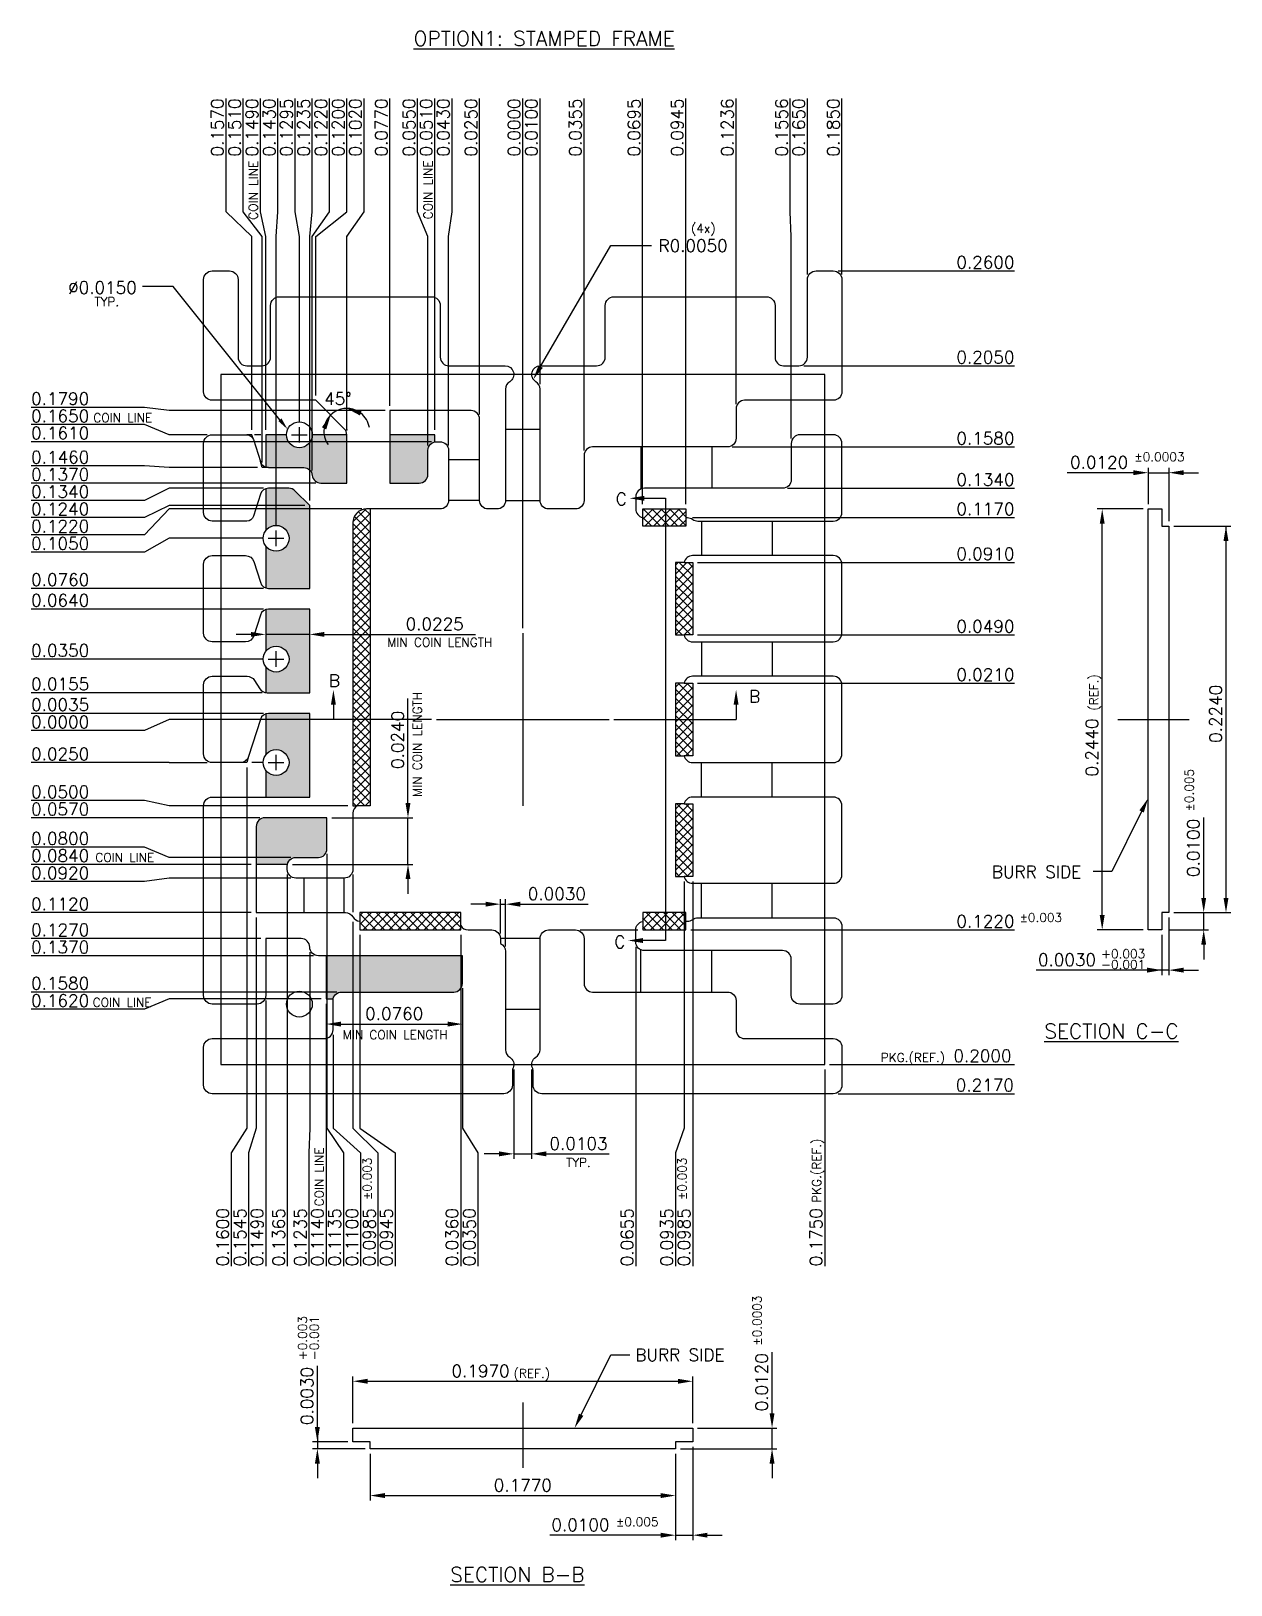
# Model space of a CAD drawing. Extents: x 300 to 543, y 66 to 382.
import ezdxf
from ezdxf.enums import TextEntityAlignment as Align
from ezdxf.lldxf.tags import DXFTag

# ---------------------------------------------------------------- set-up
doc = ezdxf.new("R2010")
doc.units = 0
doc.header["$LTSCALE"] = 8
doc.header["$MEASUREMENT"] = 0
for name, color, linetype in [('CEN', 2, 'CENTER'), ('COIN-LINE', 4, 'Continuous'), ('DIM', 7, 'Continuous'), ('LF-LINE', 1, 'Continuous'), ('PKG-OUT', 3, 'HIDDEN')]:
    doc.layers.add(name, color=color, linetype=linetype)
doc.styles.add('SIMPLEX', font='SIMPLEX.shx', dxfattribs={"height": 3})
tags = doc.linetypes.add('CENTER', pattern=[2, 1.25, -0.25, 0.25, -0.25]).pattern_tags.tags
tags[10:11] = [DXFTag(74, 4), DXFTag(75, 0), DXFTag(340, '0'), DXFTag(46, 1.0), DXFTag(50, 0.0), DXFTag(44, 0.0), DXFTag(45, 0.0)]
tags[8:9] = [DXFTag(74, 4), DXFTag(75, 0), DXFTag(340, '0'), DXFTag(46, 1.0), DXFTag(50, 0.0), DXFTag(44, 0.0), DXFTag(45, 0.0)]
tags[6:7] = [DXFTag(74, 4), DXFTag(75, 0), DXFTag(340, '0'), DXFTag(46, 1.0), DXFTag(50, 0.0), DXFTag(44, 0.0), DXFTag(45, 0.0)]
tags[4:5] = [DXFTag(74, 4), DXFTag(75, 0), DXFTag(340, '0'), DXFTag(46, 1.0), DXFTag(50, 0.0), DXFTag(44, 0.0), DXFTag(45, 0.0)]
tags = doc.linetypes.add('HIDDEN', pattern=[0.375, 0.25, -0.125]).pattern_tags.tags
tags[6:7] = [DXFTag(74, 4), DXFTag(75, 0), DXFTag(340, '0'), DXFTag(46, 1.0), DXFTag(50, 0.0), DXFTag(44, 0.0), DXFTag(45, 0.0)]
tags[4:5] = [DXFTag(74, 4), DXFTag(75, 0), DXFTag(340, '0'), DXFTag(46, 1.0), DXFTag(50, 0.0), DXFTag(44, 0.0), DXFTag(45, 0.0)]

# ---------------------------------------------------------------- blocks, each defined once
blk = doc.blocks.new('INT1')
for p, q in [((0.01, 0.16812), (-0.01, 0.16812)), ((0.0685, 0.158), (0.0685, 0.13358)), ((0.10962, 0.158), (0.10962, 0.134)), ((-0.025, 0.15049), (-0.043, 0.15049)), ((-0.025, 0.127), (-0.043, 0.127)), ((-0.01, 0.127), (0.01, 0.127)), ((0.1035, 0.115), (0.1035, 0.095)), ((0.14462, 0.115), (0.14462, 0.095)), ((0.1035, 0.045), (0.1035, 0.025)), ((0.14462, 0.045), (0.14462, 0.025)), ((0.1035, -0.045), (0.1035, -0.025)), ((0.14462, -0.045), (0.14462, -0.025)), ((-0.12699, -0.092), (-0.12699, -0.112)), ((-0.1035, -0.112), (-0.1035, -0.092)), ((0.1035, -0.115), (0.1035, -0.095)), ((0.14462, -0.115), (0.14462, -0.095)), ((-0.1235, -0.132), (-0.1235, -0.132)), ((0.01, -0.127), (-0.013, -0.127)), ((0.0685, -0.158), (0.0685, -0.13358)), ((0.10962, -0.158), (0.10962, -0.134)), ((0.01, -0.16812), (-0.01, -0.16812))]:
    blk.add_line(p, q)
for points in [[(-0.048, 0.122), (-0.0905, 0.122, 0.414214), (-0.0985, 0.114), (-0.0985, -0.05), (-0.096, -0.05, 0.267949), (-0.0985, -0.05433), (-0.0985, -0.087, -0.414214), (-0.1035, -0.092), (-0.1315, -0.092, -0.414214), (-0.1365, -0.087), (-0.1365, -0.085, -0.414214), (-0.1315, -0.08), (-0.1185, -0.08, 0.414214), (-0.1135, -0.075), (-0.1135, -0.057), (-0.1495, -0.057, 0.414214), (-0.1545, -0.062), (-0.1545, -0.112), (-0.10283, -0.112, -0.267949), (-0.0985, -0.1145, 0.250321), (-0.0945, -0.11699), (-0.0945, -0.122), (-0.036, -0.122), (-0.036, -0.1195, 0.267949), (-0.03167, -0.122), (-0.018, -0.122, -0.414214), (-0.013, -0.127), (-0.013, -0.12992, -0.298217), (-0.01, -0.1345), (-0.01, -0.19146, 0.261728), (-0.0076, -0.19573, -0.3726), (-0.0056, -0.20196, 0.101021), (-0.006, -0.20392), (-0.006, -0.212, -0.414214), (-0.011, -0.217), (-0.18, -0.217, -0.414214), (-0.185, -0.212), (-0.185, -0.19, -0.414214), (-0.18, -0.185), (-0.115, -0.185, 0.414214), (-0.11, -0.18), (-0.11, -0.163, -0.414214), (-0.105, -0.158), (-0.04, -0.158, 0.414214), (-0.035, -0.153), (-0.035, -0.137), (-0.1185, -0.137, -0.414214), (-0.1235, -0.132, 0.414214), (-0.1285, -0.127), (-0.149, -0.127), (-0.149, -0.16, -0.414214), (-0.154, -0.165), (-0.18, -0.165, -0.414214), (-0.185, -0.16), (-0.185, -0.05, -0.414214), (-0.18, -0.045), (-0.1235, -0.045), (-0.1235, 0.0035), (-0.14734, 0.0035, 0.32721), (-0.1521, 0.00001), (-0.1589, -0.02151, -0.32721), (-0.16366, -0.025), (-0.18, -0.025, -0.414214), (-0.185, -0.02), (-0.185, 0.02, -0.414214), (-0.18, 0.025), (-0.15976, 0.025, -0.257335), (-0.15553, 0.02267), (-0.15247, 0.01783, 0.257335), (-0.14824, 0.0155), (-0.1235, 0.0155), (-0.1235, 0.064), (-0.14734, 0.064, 0.32721), (-0.1521, 0.06051), (-0.1559, 0.04849, -0.32721), (-0.16066, 0.045), (-0.18, 0.045, -0.414214), (-0.185, 0.05), (-0.185, 0.09, -0.414214), (-0.18, 0.095), (-0.16066, 0.095, -0.32721), (-0.1559, 0.09151), (-0.1521, 0.07949, 0.32721), (-0.14734, 0.076), (-0.1235, 0.076), (-0.1235, 0.124), (-0.13204, 0.13254, 0.198912), (-0.13557, 0.134), (-0.14734, 0.134, 0.32721), (-0.1521, 0.13051), (-0.15612, 0.1178, -0.32721), (-0.15993, 0.115), (-0.18, 0.115, -0.414214), (-0.185, 0.12), (-0.185, 0.16, -0.414214), (-0.18, 0.165), (-0.15993, 0.165, -0.32721), (-0.15612, 0.1622), (-0.1521, 0.14949, 0.32721), (-0.14734, 0.146), (-0.12697, 0.146, -0.38517), (-0.122, 0.1415, 0.38517), (-0.11703, 0.137), (-0.102, 0.137), (-0.102, 0.16493, 0.198912), (-0.10346, 0.16846), (-0.12, 0.185), (-0.18, 0.185, -0.414214), (-0.185, 0.19), (-0.185, 0.255, -0.414214), (-0.18, 0.26), (-0.17, 0.26, -0.414214), (-0.165, 0.255), (-0.165, 0.21, 0.414214), (-0.16, 0.205), (-0.1512, 0.205, 0.414214), (-0.1462, 0.21), (-0.1462, 0.24, -0.414214), (-0.1412, 0.245), (-0.0528, 0.245, -0.414214), (-0.0478, 0.24), (-0.0478, 0.21, 0.414214), (-0.0428, 0.205), (-0.0102, 0.205, -0.758132), (-0.0076, 0.19573, 0.261728), (-0.01, 0.19146), (-0.01, 0.127, -0.414214), (-0.015, 0.122), (-0.02, 0.122, -0.414214), (-0.025, 0.127), (-0.025, 0.174, 0.414214), (-0.03, 0.179), (-0.077, 0.179), (-0.077, 0.137), (-0.06, 0.137, 0.414214), (-0.055, 0.142), (-0.055, 0.156, -0.414214), (-0.05, 0.161), (-0.048, 0.161, -0.414214), (-0.043, 0.156), (-0.043, 0.127, -0.414214)], [(0.1606, 0.165, 0.414214), (0.1556, 0.16), (0.1556, 0.139, -0.414214), (0.1506, 0.134), (0.0705, 0.134, 0.414214), (0.0655, 0.129), (0.0655, 0.122, 0.356394), (0.0695, 0.1171), (0.0695, 0.122), (0.0945, 0.122), (0.0945, 0.117), (0.0955, 0.117, -0.162278), (0.0985, 0.116, 0.162278), (0.1015, 0.115), (0.18, 0.115, 0.414214), (0.185, 0.12), (0.185, 0.16, 0.414214), (0.18, 0.165)], [(0.0984, 0.095, 0.356394), (0.0935, 0.091), (0.0985, 0.091), (0.0985, 0.049), (0.0935, 0.049, 0.356394), (0.0984, 0.045), (0.18, 0.045, 0.414214), (0.185, 0.05), (0.185, 0.09, 0.414214), (0.18, 0.095)], [(0.0984, 0.025, 0.356394), (0.0935, 0.021), (0.0985, 0.021), (0.0985, -0.021), (0.0935, -0.021, 0.356394), (0.0984, -0.025), (0.18, -0.025, 0.414214), (0.185, -0.02), (0.185, 0.02, 0.414214), (0.18, 0.025)], [(0.0984, -0.045, 0.356394), (0.0935, -0.049), (0.0985, -0.049), (0.0985, -0.091), (0.0935, -0.091, 0.356394), (0.0984, -0.095), (0.18, -0.095, 0.414214), (0.185, -0.09), (0.185, -0.05, 0.414214), (0.18, -0.045)], [(0.1606, -0.165, -0.414214), (0.1556, -0.16), (0.1556, -0.139, 0.414214), (0.1506, -0.134), (0.0705, -0.134, -0.414214), (0.0655, -0.129), (0.0655, -0.122, -0.356394), (0.0695, -0.1171), (0.0695, -0.122), (0.0945, -0.122), (0.0945, -0.117), (0.0955, -0.117, 0.162278), (0.0985, -0.116, -0.162278), (0.1015, -0.115), (0.18, -0.115, -0.414214), (0.185, -0.12), (0.185, -0.16, -0.414214), (0.18, -0.165)]]:
    blk.add_lwpolyline(points, format="xyb", close=True)
for points in [[(0.0076, 0.19573, -0.758132), (0.0102, 0.205), (0.0428, 0.205, 0.414214), (0.0478, 0.21), (0.0478, 0.24, -0.414214), (0.0528, 0.245), (0.1412, 0.245, -0.414214), (0.1462, 0.24), (0.1462, 0.21, 0.414214), (0.1512, 0.205), (0.16, 0.205, 0.414214), (0.165, 0.21), (0.165, 0.255, -0.414214), (0.17, 0.26), (0.18, 0.26, -0.414214), (0.185, 0.255), (0.185, 0.19, -0.414214), (0.18, 0.185), (0.1286, 0.185, 0.414214), (0.1236, 0.18), (0.1236, 0.163, -0.414214), (0.1186, 0.158), (0.0405, 0.158, 0.414214), (0.0355, 0.153), (0.0355, 0.127, -0.414214), (0.0305, 0.122), (0.015, 0.122, -0.414214), (0.01, 0.127), (0.01, 0.19146, 0.261728), (0.0076, 0.19573)], [(0.0076, -0.19573, 0.261728), (0.01, -0.19146), (0.01, -0.127, -0.414214), (0.015, -0.122), (0.0305, -0.122, -0.414214), (0.0355, -0.127), (0.0355, -0.153, 0.414214), (0.0405, -0.158), (0.1186, -0.158, -0.414214), (0.1236, -0.163), (0.1236, -0.18, 0.414214), (0.1286, -0.185), (0.18, -0.185, -0.414214), (0.185, -0.19), (0.185, -0.212, -0.414214), (0.18, -0.217), (0.011, -0.217, -0.414214), (0.006, -0.212), (0.006, -0.20392, 0.101021), (0.0056, -0.20196, -0.3726), (0.0076, -0.19573)]]:
    blk.add_lwpolyline(points, format="xyb")
for centre in [(-0.1295, 0.165), (-0.143, 0.105), (-0.143, 0.035), (-0.143, -0.025), (-0.1295, -0.165)]:
    blk.add_circle(centre, 0.0075)
at = {"layer": 'COIN-LINE'}
for p, q in [((-0.149, 0.13371), (-0.149, 0.1095)), ((-0.149, 0.1005), (-0.149, 0.07629)), ((-0.149, 0.06371), (-0.149, 0.0395)), ((-0.149, 0.0305), (-0.149, 0.01556)), ((-0.149, 0.00321), (-0.149, -0.0205)), ((-0.149, -0.0295), (-0.149, -0.045)), ((-0.1364, -0.084), (-0.1545, -0.084))]:
    blk.add_line(p, q, dxfattribs=at)
for points in [[(-0.137, 0.165), (-0.149, 0.165), (-0.149, 0.14629)], [(-0.102, 0.165), (-0.122, 0.165)], [(-0.051, 0.1609), (-0.051, 0.165), (-0.077, 0.165)], [(-0.114, -0.137), (-0.114, -0.162), (-0.1099, -0.162)]]:
    blk.add_lwpolyline(points, dxfattribs=at)
at = {"layer": 'PKG-OUT'}
blk.add_lwpolyline([(0.175, -0.2), (0.175, 0.2), (-0.175, 0.2), (-0.175, -0.2)], close=True, dxfattribs=at)
for points in [[(-0.0885, 0.122), (-0.0885, -0.05), (-0.096, -0.05)], [(0.0945, 0.117), (0.0945, 0.112), (0.0695, 0.112), (0.0695, 0.1171)], [(0.0935, 0.091), (0.0885, 0.091), (0.0885, 0.049), (0.0935, 0.049)], [(0.0935, 0.021), (0.0885, 0.021), (0.0885, -0.021), (0.0935, -0.021)], [(0.0935, -0.049), (0.0885, -0.049), (0.0885, -0.091), (0.0935, -0.091)], [(-0.036, -0.1195), (-0.036, -0.112), (-0.0945, -0.112), (-0.0945, -0.11699)], [(0.0945, -0.117), (0.0945, -0.112), (0.0695, -0.112), (0.0695, -0.1171)]]:
    blk.add_lwpolyline(points, dxfattribs=at)

msp = doc.modelspace()

# ---------------------------------------------------------------- hatches: boundary and pattern name
h = msp.add_hatch()
h.set_pattern_fill('ANSI37', color=256, scale=10, style=0)
h.set_pattern_definition([(45, (272, 0), (-0.8838835, 0.8838835), []), (135, (272, 0), (-0.8838835, -0.8838835), [])])
h.paths.add_polyline_path([(386.85, 200.23), (386.85, 202.85), (366.37, 202.85), (366.37, 201.11), (366.37, 199.35), (386.85, 199.35)])
h.paths.add_polyline_path([(365.85, 224.55), (368.47, 224.55), (368.47, 284.75), (367.77, 284.75, 0.414214), (364.97, 281.95), (364.97, 224.55)])
h.paths.add_polyline_path([(432.52, 283), (432.52, 284.75), (423.77, 284.75), (423.77, 283.04), (423.77, 281.25), (432.52, 281.25)])
h.paths.add_polyline_path([(432.21, 259.2), (433.92, 259.2), (433.92, 273.9), (432.21, 273.9), (430.42, 273.9), (430.42, 259.2)])
h.paths.add_polyline_path([(432.21, 210.2), (433.92, 210.2), (433.92, 224.9), (432.21, 224.9), (430.42, 224.9), (430.42, 210.2)])
h.paths.add_polyline_path([(423.77, 201.07), (423.77, 199.35), (432.52, 199.35), (432.52, 201.1), (432.52, 202.85), (423.77, 202.85)])
h.paths.add_polyline_path([(432.21, 249.4), (430.42, 249.4), (430.42, 234.7), (432.21, 234.7), (433.92, 234.7), (433.92, 249.4)])
at = {"layer": 'COIN-LINE'}
h = msp.add_hatch(dxfattribs=at)
h.set_pattern_fill('TRIDOTS', color=256, style=0)
h.set_pattern_definition([(0, (544, 0), (0.5, 0.8660254), [0, -1])])
h.paths.add_polyline_path([(359.55, 194.1), (359.55, 185.35), (360.98, 185.35, -0.356394), (362.7, 186.75), (385.45, 186.75, 0.414214), (387.2, 188.5), (387.2, 194.1)])
h.paths.add_polyline_path([(345.37, 212.65), (351.71, 212.65, -0.356394), (353.42, 214.05), (357.97, 214.05, 0.414214), (359.72, 215.8), (359.72, 222.1), (347.12, 222.1, 0.414214), (345.37, 220.35)])
h.paths.add_polyline_path([(381.6, 298.37), (381.6, 299.8), (372.5, 299.8), (372.5, 290), (378.45, 290, 0.414214), (380.2, 291.75), (380.2, 296.65, -0.356394)])
h.paths.add_polyline_path([(347.3, 293.25, 0.085045), (347.88, 293.15), (355.01, 293.15, -0.38517), (356.75, 291.58, 0.38517), (358.49, 290), (363.75, 290), (363.75, 299.78, 0.003554), (363.75, 299.8), (356.75, 299.8, -1), (351.5, 299.8), (347.3, 299.8)])
h.paths.add_polyline_path([(347.3, 277.23), (347.3, 268.75, 0.085045), (347.88, 268.65), (356.22, 268.65), (356.22, 285.45), (353.23, 288.44, 0.198912), (352, 288.95), (347.88, 288.95, 0.085045), (347.3, 288.85), (347.3, 280.38, -0.720759), (352.02, 278.8, -0.720759)])
h.paths.add_polyline_path([(347.3, 252.73), (347.3, 247.5, 0.037956), (347.56, 247.48), (356.22, 247.48), (356.22, 264.45), (347.88, 264.45, 0.085045), (347.3, 264.35), (347.3, 255.88, -0.720759), (352.02, 254.3, -0.720759)])
h.paths.add_polyline_path([(347.3, 231.73), (347.3, 226.3), (356.22, 226.3), (356.22, 243.28), (347.88, 243.28, 0.085045), (347.3, 243.18), (347.3, 234.88, -0.720759), (352.02, 233.3, -0.720759)])

# ---------------------------------------------------------------- linework, layer by layer
at = {"layer": 'CEN'}
for p, q in [((352.55, 299.8), (355.69, 299.8)), ((354.12, 298.23), (354.12, 301.38)), ((347.82, 278.8), (350.97, 278.8)), ((349.4, 277.23), (349.4, 280.38)), ((399.45, 259.56), (399.45, 224.55)), ((349.4, 252.73), (349.4, 255.88)), ((347.82, 254.3), (350.97, 254.3)), ((381.94, 242.05), (416.95, 242.05)), ((520.15, 242.05), (534.67, 242.05)), ((347.82, 233.3), (350.97, 233.3)), ((349.4, 231.73), (349.4, 234.88)), ((399.45, 103.46), (399.45, 90.18))]:
    msp.add_line(p, q, dxfattribs=at)
at = {"layer": 'COIN-LINE'}
for p, q in [((344.5, 340.05), (339.25, 345.05)), ((346.6, 340.05), (342.75, 345.05)), ((347.3, 340.05), (346.25, 345.05)), ((349.4, 340.05), (349.75, 345.05)), ((354.12, 340.05), (353.25, 345.05)), ((356.22, 340.05), (356.75, 345.05)), ((356.75, 340.05), (360.25, 345.05)), ((357.45, 340.05), (363.75, 345.05)), ((363.75, 340.05), (367.25, 345.05)), ((372.5, 340.05), (372.5, 345.05)), ((380.2, 340.05), (378.1, 345.05)), ((381.6, 340.05), (381.6, 345.05)), ((384.4, 340.05), (385.1, 345.05)), ((390.7, 340.05), (390.7, 345.05)), ((399.45, 340.05), (399.45, 345.05)), ((402.95, 340.05), (402.95, 345.05)), ((411.87, 340.05), (411.87, 345.05)), ((423.77, 340.05), (423.77, 345.05)), ((432.52, 340.05), (432.52, 345.05)), ((442.71, 340.05), (442.71, 345.05)), ((453.91, 340.05), (453.7, 345.05)), ((457.2, 340.05), (457.2, 345.05)), ((464.2, 340.05), (464.2, 345.05)), ((471.2, 333.05), (476.2, 333.05)), ((471.2, 313.8), (476.2, 313.8)), ((327.7, 304.7), (322.7, 305.37)), ((327.7, 299.8), (322.7, 301.87)), ((327.7, 298.4), (322.7, 298.4)), ((471.2, 297.35), (476.2, 297.35)), ((327.7, 293.15), (322.7, 293.5)), ((327.7, 290), (322.7, 290)), ((327.7, 288.95), (322.7, 286.5)), ((471.2, 288.95), (476.2, 288.95)), ((327.7, 285.45), (322.7, 283)), ((327.7, 284.75), (322.7, 279.5)), ((471.2, 283), (476.2, 283)), ((327.7, 278.8), (322.7, 276)), ((471.2, 273.9), (476.2, 273.9)), ((327.7, 268.65), (322.7, 268.65)), ((327.7, 264.45), (322.7, 264.45)), ((471.2, 259.2), (476.2, 259.2)), ((327.7, 254.3), (322.7, 254.3)), ((471.2, 249.4), (476.2, 249.4)), ((327.7, 247.48), (322.7, 247.48)), ((327.7, 243.28), (322.7, 243.28)), ((327.7, 242.05), (322.7, 239.78)), ((327.7, 233.3), (322.7, 233.3)), ((327.7, 224.55), (322.7, 225.6)), ((327.7, 222.1), (322.7, 222.1)), ((327.7, 214.05), (322.7, 216.15)), ((327.7, 212.65), (322.7, 212.65)), ((327.7, 209.85), (322.7, 209.15)), ((327.7, 202.85), (322.7, 202.85)), ((471.2, 199.35), (476.2, 199.35)), ((327.7, 197.6), (322.7, 197.6)), ((327.7, 194.1), (322.7, 194.1)), ((327.7, 186.75), (322.7, 186.75)), ((327.7, 185.35), (322.7, 183.25)), ((471.2, 172.05), (476.2, 172.05)), ((471.2, 166.1), (476.2, 166.1)), ((343.45, 159.1), (340.3, 154.1)), ((345.37, 159.1), (343.8, 154.1)), ((347.3, 159.1), (347.3, 154.1)), ((351.67, 159.1), (351.67, 154.1)), ((356.22, 159.1), (356.05, 154.1)), ((359.55, 159.1), (359.55, 154.1)), ((359.72, 159.1), (363.05, 154.1)), ((360.95, 159.1), (366.55, 154.1)), ((364.97, 159.1), (370.05, 154.1)), ((366.37, 159.1), (373.55, 154.1)), ((386.85, 159.1), (386.85, 154.1)), ((387.2, 159.1), (390.35, 154.1)), ((422.37, 159.1), (422.37, 154.1)), ((432.17, 159.1), (430.42, 154.1)), ((433.92, 159.1), (433.92, 154.1)), ((460.7, 159.1), (460.7, 154.1))]:
    msp.add_line(p, q, dxfattribs=at)
for points in [[(529.12, 281.25), (530.52, 281.25), (530.52, 202.85), (529.12, 202.85), (529.12, 199.35), (526.32, 199.35), (526.32, 284.75), (529.12, 284.75)], [(433.92, 95.48), (430.42, 95.48), (430.42, 94.08), (368.47, 94.08), (368.47, 95.48), (364.97, 95.48), (364.97, 98.28), (433.92, 98.28)]]:
    msp.add_lwpolyline(points, close=True, dxfattribs=at)
at = {"layer": 'DIM'}
for p, q in [((339.25, 345.05), (339.25, 368.05)), ((342.75, 345.05), (342.75, 368.05)), ((346.25, 345.05), (346.25, 368.05)), ((349.75, 345.05), (349.75, 368.05)), ((353.25, 345.05), (353.25, 368.05)), ((356.75, 345.05), (356.75, 368.05)), ((360.25, 345.05), (360.25, 368.05)), ((363.75, 345.05), (363.75, 368.05)), ((367.25, 345.05), (367.25, 368.05)), ((372.5, 345.05), (372.5, 368.05)), ((378.1, 345.05), (378.1, 368.05)), ((381.6, 345.05), (381.6, 368.05)), ((385.1, 345.05), (385.1, 368.05)), ((390.7, 345.05), (390.7, 368.05)), ((399.45, 345.05), (399.45, 368.05)), ((402.95, 345.05), (402.95, 368.05)), ((411.87, 345.05), (411.87, 368.05)), ((423.77, 345.05), (423.77, 368.05)), ((432.52, 345.05), (432.52, 368.05)), ((442.71, 345.05), (442.71, 368.05)), ((453.7, 345.05), (453.7, 368.05)), ((457.2, 345.05), (457.2, 368.05)), ((464.2, 345.05), (464.2, 368.05)), ((344.5, 300.8), (344.5, 340.05)), ((346.6, 294.15), (346.6, 340.05)), ((347.3, 300.8), (347.3, 340.05)), ((349.4, 281.38), (349.4, 340.05)), ((354.12, 302.38), (354.12, 340.05)), ((356.22, 286.45), (356.22, 340.05)), ((356.75, 292.58), (356.75, 340.05)), ((357.45, 307.8), (357.45, 340.05)), ((363.75, 300.78), (363.75, 340.05)), ((372.5, 305.7), (372.5, 340.05)), ((380.2, 297.65), (380.2, 340.05)), ((381.6, 300.8), (381.6, 340.05)), ((384.4, 297.65), (384.4, 340.05)), ((390.7, 303.95), (390.7, 340.05)), ((399.45, 260.56), (399.45, 340.05)), ((402.95, 310.05), (402.95, 340.05)), ((403.07, 313.64), (417.31, 338.18)), ((411.87, 296.6), (411.87, 340.05)), ((417.31, 338.18), (425.53, 338.18)), ((423.77, 285.75), (423.77, 340.05)), ((432.52, 285.75), (432.52, 340.05)), ((442.71, 306.05), (442.71, 340.05)), ((453.91, 299.05), (453.91, 340.05)), ((457.2, 332.3), (457.2, 340.05)), ((464.2, 332.3), (464.2, 340.05)), ((463.45, 333.05), (471.2, 333.05)), ((476.2, 333.05), (499.2, 333.05)), ((328.53, 329.88), (322.32, 329.88)), ((350.18, 302.86), (328.53, 329.88)), ((456.45, 313.8), (471.2, 313.8)), ((476.2, 313.8), (499.2, 313.8)), ((322.7, 305.37), (299.7, 305.37)), ((371.5, 304.7), (327.7, 304.7)), ((322.7, 301.87), (299.7, 301.87)), ((335.45, 299.8), (327.7, 299.8)), ((346.3, 299.8), (345, 299.8)), ((322.7, 298.4), (299.7, 298.4)), ((380.95, 298.4), (327.7, 298.4)), ((441.96, 297.35), (471.2, 297.35)), ((476.2, 297.35), (499.2, 297.35)), ((322.7, 293.5), (299.7, 293.5)), ((345.6, 293.15), (327.7, 293.15)), ((523.32, 292.11), (509.86, 292.11)), ((526.32, 293.11), (526.32, 285.75)), ((526.32, 292.11), (530.52, 292.11)), ((530.52, 293.11), (530.52, 282.25)), ((533.52, 292.11), (536.52, 292.11)), ((322.7, 290), (299.7, 290)), ((357.49, 290), (327.7, 290)), ((346.88, 288.95), (327.7, 288.95)), ((423.5, 286.92), (428.43, 286.92)), ((428.43, 286.92), (428.43, 197.19)), ((453.16, 288.95), (471.2, 288.95)), ((476.2, 288.95), (499.2, 288.95)), ((322.7, 286.5), (299.7, 286.5)), ((355.22, 285.45), (327.7, 285.45)), ((366.77, 284.75), (327.7, 284.75)), ((525.32, 284.75), (516, 284.75)), ((322.7, 283), (299.7, 283)), ((433.87, 283), (471.2, 283)), ((476.2, 283), (499.2, 283)), ((517, 202.35), (517, 281.75)), ((531.52, 281.25), (543.11, 281.25)), ((542.11, 281.25), (542.11, 205.85)), ((322.7, 279.5), (299.7, 279.5)), ((346.82, 278.8), (327.7, 278.8)), ((322.7, 276), (299.7, 276)), ((434.92, 273.9), (471.2, 273.9)), ((476.2, 273.9), (499.2, 273.9)), ((322.7, 268.65), (299.7, 268.65)), ((346.88, 268.65), (327.7, 268.65)), ((322.7, 264.45), (299.7, 264.45)), ((346.88, 264.45), (327.7, 264.45)), ((344.3, 259.31), (341.3, 259.31)), ((356.22, 259.31), (347.3, 259.31)), ((359.22, 259.31), (389.84, 259.31)), ((434.92, 259.2), (471.2, 259.2)), ((476.2, 259.2), (499.2, 259.2)), ((322.7, 254.3), (299.7, 254.3)), ((346.82, 254.3), (327.7, 254.3)), ((434.92, 249.4), (471.2, 249.4)), ((476.2, 249.4), (499.2, 249.4)), ((322.7, 247.48), (299.7, 247.48)), ((346.56, 247.48), (327.7, 247.48)), ((376.16, 225.1), (376.16, 246.32)), ((322.7, 243.28), (299.7, 243.28)), ((346.88, 243.28), (327.7, 243.28)), ((361.03, 245.05), (361.03, 242.05)), ((442.72, 245.05), (442.72, 242.05)), ((322.7, 239.78), (299.7, 239.78)), ((380.94, 242.05), (327.7, 242.05)), ((417.95, 242.05), (442.72, 242.05)), ((322.7, 233.3), (299.7, 233.3)), ((327.7, 233.3), (335.45, 233.3)), ((346.82, 233.3), (344.45, 233.3)), ((343.45, 232.3), (343.45, 159.1)), ((322.7, 225.6), (299.7, 225.6)), ((363.97, 224.55), (327.7, 224.55)), ((322.7, 222.1), (299.7, 222.1)), ((346.12, 222.1), (327.7, 222.1)), ((360.72, 222.1), (377.16, 222.1)), ((376.16, 212.65), (376.16, 222.1)), ((524.99, 223.38), (518.96, 211.22)), ((537.59, 205.85), (537.59, 222.16)), ((322.7, 216.15), (299.7, 216.15)), ((359.72, 214.8), (359.72, 159.1)), ((322.7, 212.65), (299.7, 212.65)), ((352.42, 214.05), (327.7, 214.05)), ((344.37, 212.65), (327.7, 212.65)), ((352.71, 212.65), (377.16, 212.65)), ((322.7, 209.15), (299.7, 209.15)), ((352.42, 209.85), (327.7, 209.85)), ((351.67, 210.6), (351.67, 159.1)), ((364.97, 210.6), (364.97, 202.98)), ((376.16, 209.65), (376.16, 206.65)), ((432.17, 209.2), (432.17, 159.1)), ((433.92, 209.2), (433.92, 159.1)), ((518.96, 211.22), (515.14, 211.22)), ((394.9, 198.6), (394.9, 205.57)), ((395.95, 195.98), (395.95, 205.57)), ((322.7, 202.85), (299.7, 202.85)), ((344.37, 202.85), (327.7, 202.85)), ((345.37, 201.85), (345.37, 159.1)), ((391.9, 204.57), (388.9, 204.57)), ((394.9, 204.57), (395.95, 204.57)), ((398.95, 204.57), (412.73, 204.57)), ((530.52, 201.85), (530.52, 190.19)), ((531.52, 202.85), (543.11, 202.85)), ((537.59, 199.35), (537.59, 202.85)), ((364.97, 200.98), (364.97, 159.1)), ((411.12, 199.35), (422.77, 199.35)), ((433.52, 199.35), (471.2, 199.35)), ((476.2, 199.35), (499.2, 199.35)), ((525.32, 199.35), (516, 199.35)), ((530.47, 199.35), (538.59, 199.35)), ((322.7, 197.6), (299.7, 197.6)), ((346.3, 197.6), (327.7, 197.6)), ((366.37, 198.35), (366.37, 159.1)), ((386.85, 198.35), (386.85, 159.1)), ((422.37, 195.9), (422.37, 159.1)), ((428.43, 197.19), (423.5, 197.19)), ((529.12, 198.35), (529.12, 190.19)), ((537.59, 196.35), (537.59, 193.35)), ((322.7, 194.1), (299.7, 194.1)), ((356.97, 194.1), (327.7, 194.1)), ((356.22, 194.85), (356.22, 159.1)), ((526.99, 191.19), (503.6, 191.19)), ((530.52, 191.19), (527.89, 191.19)), ((533.52, 191.19), (536.52, 191.19)), ((322.7, 186.75), (299.7, 186.75)), ((361.7, 186.75), (327.7, 186.75)), ((387.2, 187.5), (387.2, 159.1)), ((387.2, 187.5), (387.2, 179.24)), ((322.7, 183.25), (299.7, 183.25)), ((358.55, 185.35), (327.7, 185.35)), ((347.3, 185.05), (347.3, 159.1)), ((359.55, 184.35), (359.55, 159.1)), ((359.55, 184.35), (359.55, 179.24)), ((362.55, 180.24), (384.2, 180.24)), ((360.95, 178.05), (360.95, 159.1)), ((397.64, 171.05), (397.64, 152.91)), ((401.25, 171.05), (401.25, 152.91)), ((460.7, 171.05), (460.7, 159.1)), ((461.7, 172.05), (471.2, 172.05)), ((476.2, 172.05), (499.2, 172.05)), ((463.45, 166.1), (471.2, 166.1)), ((476.2, 166.1), (499.2, 166.1)), ((340.3, 154.1), (340.3, 131.1)), ((343.8, 154.1), (343.8, 131.1)), ((347.3, 154.1), (347.3, 131.1)), ((351.67, 154.1), (351.67, 131.1)), ((356.05, 154.1), (356.05, 131.1)), ((359.55, 154.1), (359.55, 131.1)), ((363.05, 154.1), (363.05, 131.1)), ((366.55, 154.1), (366.55, 131.1)), ((370.05, 154.1), (370.05, 131.1)), ((373.55, 154.1), (373.55, 131.1)), ((386.85, 154.1), (386.85, 131.1)), ((390.35, 154.1), (390.35, 131.1)), ((394.64, 153.91), (391.64, 153.91)), ((397.64, 153.91), (401.25, 153.91)), ((404.25, 153.91), (416.95, 153.91)), ((422.37, 154.1), (422.37, 131.1)), ((430.42, 154.1), (430.42, 131.1)), ((433.92, 154.1), (433.92, 131.1)), ((460.7, 154.1), (460.7, 131.1)), ((450.02, 101.28), (450.02, 113.65)), ((357.78, 98.13), (357.78, 110.9)), ((411.29, 100.97), (417.32, 113.13)), ((417.32, 113.13), (421.14, 113.13)), ((364.97, 99.28), (364.97, 108.77)), ((367.97, 107.77), (430.92, 107.77)), ((433.92, 99.28), (433.92, 108.77)), ((434.92, 98.28), (451.02, 98.28)), ((450.02, 94.08), (450.02, 98.28)), ((363.97, 95.48), (356.78, 95.48)), ((357.78, 96.71), (357.78, 94.08)), ((367.47, 94.08), (356.78, 94.08)), ((368.47, 93.08), (368.47, 83.58)), ((430.42, 93.08), (430.42, 83.58)), ((430.42, 93.08), (430.42, 75.54)), ((431.42, 94.08), (451.02, 94.08)), ((433.92, 94.48), (433.92, 75.54)), ((357.78, 91.08), (357.78, 88.08)), ((450.02, 91.08), (450.02, 88.08)), ((371.47, 84.58), (427.42, 84.58)), ((427.42, 76.54), (404.94, 76.54)), ((430.42, 76.54), (433.92, 76.54)), ((436.92, 76.54), (439.92, 76.54))]:
    msp.add_line(p, q, dxfattribs=at)
for points in [[(344.81, 298.83), (344.5, 299.8), (343.47, 299.8)], [(347.88, 293.15), (346.6, 293.15), (346.21, 294.38)], [(343.83, 234.53), (343.45, 233.3), (342.16, 233.3)]]:
    msp.add_lwpolyline(points, dxfattribs=at)
for start, end in [(52.3782, 172.6218), (9.6848, 52.3782), (172.6218, 215.3152)]:
    msp.add_arc((363.75, 300.5), 4.65, start, end, dxfattribs=at)
for p in [(363.75, 340.05), (363.75, 340.05), (363.75, 300.78), (363.75, 300.78)]:
    msp.add_point(p, dxfattribs=at)
for points in [[(401.57, 311.05), (402.64, 313.89), (403.51, 313.39)], [(351.74, 300.91), (350.5, 303.12), (349.85, 302.6)], [(360.46, 303.79), (359.58, 300.88), (358.68, 301.32)], [(363.75, 305.16), (366.75, 304.66), (366.42, 303.72)], [(526.32, 292.11), (523.32, 292.61), (523.32, 291.61)], [(530.52, 292.11), (533.52, 292.61), (533.52, 291.61)], [(421.12, 286.92), (424.12, 287.42), (424.12, 286.42)], [(517, 284.75), (517.5, 281.75), (516.5, 281.75)], [(542.11, 281.25), (541.61, 278.25), (542.61, 278.25)], [(347.3, 259.31), (344.3, 259.81), (344.3, 258.81)], [(356.22, 259.31), (359.22, 259.81), (359.22, 258.81)], [(361.03, 248.05), (361.53, 245.05), (360.53, 245.05)], [(442.72, 248.05), (443.22, 245.05), (442.22, 245.05)], [(376.16, 222.1), (376.66, 225.1), (375.66, 225.1)], [(526.32, 226.07), (524.54, 223.6), (525.44, 223.16)], [(376.16, 212.65), (376.66, 209.65), (375.66, 209.65)], [(394.9, 204.57), (391.9, 204.07), (391.9, 205.07)], [(395.95, 204.57), (398.95, 204.07), (398.95, 205.07)], [(537.59, 202.85), (537.09, 205.85), (538.09, 205.85)], [(542.11, 202.85), (541.61, 205.85), (542.61, 205.85)], [(517, 199.35), (517.5, 202.35), (516.5, 202.35)], [(537.59, 199.35), (537.09, 196.35), (538.09, 196.35)], [(420.82, 197.19), (423.82, 197.69), (423.82, 196.69)], [(529.12, 191.19), (526.12, 190.69), (526.12, 191.69)], [(530.52, 191.19), (533.52, 190.69), (533.52, 191.69)], [(359.55, 180.24), (362.55, 179.74), (362.55, 180.74)], [(387.2, 180.24), (384.2, 179.74), (384.2, 180.74)], [(397.64, 153.91), (394.64, 153.41), (394.64, 154.41)], [(401.25, 153.91), (404.25, 153.41), (404.25, 154.41)], [(364.97, 107.77), (367.97, 107.27), (367.97, 108.27)], [(433.92, 107.77), (430.92, 107.27), (430.92, 108.27)], [(409.96, 98.28), (411.74, 100.75), (410.85, 101.19)], [(450.02, 98.28), (450.52, 101.28), (449.52, 101.28)], [(357.78, 95.48), (358.28, 98.48), (357.28, 98.48)], [(357.78, 94.08), (358.28, 91.08), (357.28, 91.08)], [(450.02, 94.08), (450.52, 91.08), (449.52, 91.08)], [(368.47, 84.58), (371.47, 84.08), (371.47, 85.08)], [(430.42, 84.58), (427.42, 84.08), (427.42, 85.08)], [(430.42, 76.54), (427.42, 77.04), (427.42, 76.04)], [(433.92, 76.54), (436.92, 77.04), (436.92, 76.04)]]:
    msp.add_solid(points, dxfattribs=at)

# ---------------------------------------------------------------- block references
at = {"layer": 'LF-LINE', "xscale": 350, "yscale": 350, "zscale": 350}
msp.add_blockref('INT1', (399.45, 242.05), dxfattribs=at)

# ---------------------------------------------------------------- texts
at = {"layer": 'DIM', "style": 'SIMPLEX'}
for s, height, p in [('0.1570', 2.5, (338.75, 368.05)), ('0.1510', 2.5, (342.25, 368.05)), ('0.1490', 2.5, (345.75, 368.05)), ('0.1430', 2.5, (349.25, 368.05)), ('0.1295', 2.5, (352.75, 368.05)), ('0.1235', 2.5, (356.25, 368.05)), ('0.1220', 2.5, (359.75, 368.05)), ('0.1200', 2.5, (363.25, 368.05)), ('0.1020', 2.5, (366.75, 368.05)), ('0.0770', 2.5, (372, 368.05)), ('0.0550', 2.5, (377.6, 368.05)), ('0.0510', 2.5, (381.1, 368.05)), ('0.0430', 2.5, (384.6, 368.05)), ('0.0250', 2.5, (390.2, 368.05)), ('0.0000', 2.5, (398.95, 368.05)), ('0.0100', 2.5, (402.45, 368.05)), ('0.0355', 2.5, (411.37, 368.05)), ('0.0695', 2.5, (423.27, 368.05)), ('0.0945', 2.5, (432.02, 368.05)), ('0.1236', 2.5, (442.21, 368.05)), ('0.1556', 2.5, (453.2, 368.05)), ('0.1650', 2.5, (456.7, 368.05)), ('0.1850', 2.5, (463.7, 368.05)), ('COIN LINE', 1.8, (345.68, 355.38)), ('COIN LINE', 1.8, (381.14, 355.49))]:
    msp.add_text(s, height=height, rotation=90, dxfattribs=at).set_placement(p, align=Align.RIGHT)
for s, p in [('0.2600', (499.2, 333.55)), ('0.2050', (499.2, 314.3)), ('0.1580', (499.2, 297.85)), ('0.1340', (499.2, 289.45)), ('0.1170', (499.2, 283.5)), ('0.0910', (499.2, 274.4)), ('0.0490', (499.2, 259.7)), ('0.0210', (499.2, 249.9)), ('0.1220', (499.2, 199.85))]:
    msp.add_text(s, height=2.5, dxfattribs=at).set_placement(p, align=Align.RIGHT)
for s, height, p in [('0.1790', 2.5, (299.7, 305.87)), ('0.1650', 2.5, (299.7, 302.37)), ('COIN LINE', 1.8, (312.32, 302.37)), ('0.1610', 2.5, (299.7, 298.9)), ('0.1460', 2.5, (299.7, 294)), ('0.1370', 2.5, (299.7, 290.5)), ('0.1340', 2.5, (299.7, 287)), ('0.1240', 2.5, (299.7, 283.5)), ('0.1220', 2.5, (299.7, 280)), ('0.1050', 2.5, (299.7, 276.5)), ('0.0760', 2.5, (299.7, 269.15)), ('0.0640', 2.5, (299.7, 264.95)), ('0.0350', 2.5, (299.7, 254.8)), ('0.0155', 2.5, (299.7, 247.98)), ('0.0035', 2.5, (299.7, 243.78)), ('0.0000', 2.5, (299.7, 240.28)), ('0.0250', 2.5, (299.7, 233.8)), ('0.0500', 2.5, (299.7, 226.1)), ('0.0570', 2.5, (299.7, 222.6)), ('0.0800', 2.5, (299.7, 216.65)), ('0.0840', 2.5, (299.7, 213.15)), ('COIN LINE', 1.8, (312.74, 213.15)), ('0.0920', 2.5, (299.7, 209.65)), ('0.1120', 2.5, (299.7, 203.35)), ('%%p0.003', 1.8, (500.22, 200.96)), ('0.1270', 2.5, (299.7, 198.1)), ('0.1370', 2.5, (299.7, 194.6)), ('0.1580', 2.5, (299.7, 187.25)), ('0.1620', 2.5, (299.7, 183.75)), ('COIN LINE', 1.8, (312.2, 183.75)), ('PKG.(REF.)', 1.8, (472.08, 172.55)), ('0.2000', 2.5, (486.82, 172.55)), ('0.2170', 2.5, (487.3, 166.6))]:
    msp.add_text(s, height=height, dxfattribs=at).set_placement(p)
for s, height, p in [('COIN LINE', 1.8, (359.05, 143.24)), ('PKG.(REF.)', 1.8, (459.96, 143.97)), ('%%p0.003', 1.8, (368.79, 144.52)), ('%%p0.003', 1.8, (432.67, 144.52)), ('0.1600', 2.5, (339.8, 131.1)), ('0.1545', 2.5, (343.3, 131.1)), ('0.1490', 2.5, (346.8, 131.1)), ('0.1365', 2.5, (351.17, 131.1)), ('0.1235', 2.5, (355.55, 131.1)), ('0.1140', 2.5, (359.05, 131.1)), ('0.1135', 2.5, (362.55, 131.1)), ('0.1100', 2.5, (366.05, 131.1)), ('0.0985', 2.5, (369.55, 131.1)), ('0.0945', 2.5, (373.05, 131.1)), ('0.0360', 2.5, (386.35, 131.1)), ('0.0350', 2.5, (389.85, 131.1)), ('0.0655', 2.5, (421.87, 131.1)), ('0.0935', 2.5, (429.92, 131.1)), ('0.0985', 2.5, (433.42, 131.1)), ('0.1750', 2.5, (460.2, 131.1))]:
    msp.add_text(s, height=height, rotation=90, dxfattribs=at).set_placement(p)
for s, insert, char_height, attachment_point in [('(4x)', (433.58, 342.59), 1.8, 1), ('R0.0050', (426.99, 339.43), 2.5, 1), ('%%C0.0150', (321.14, 329.68), 2.5, 6), ('TYP.', (317.58, 326.8), 1.8, 6), ('\\A1;45%%d', (361.94, 307.13), 2.5, 5), ('0.0120', (516.37, 294.21), 2.5, 5), ('%%P0.0003', (528.61, 295.33), 1.8, 5), ('C', (419.43, 286.79), 2.5, 5), ('0.0225', (381.58, 261.41), 2.5, 5), ('MIN COIN LENGTH', (382.61, 257.7), 1.8, 5), ('B', (361.23, 249.93), 2.5, 5), ('B', (446.49, 246.71), 2.5, 5), ('BURR SIDE', (494.61, 209.88), 2.5, 7), ('0.0030', (406.37, 206.67), 2.5, 5), ('C', (419.13, 196.91), 2.5, 5), ('0.0030', (509.86, 193.29), 2.5, 5), ('+0.003', (521.25, 194.51), 1.8, 5), ('-0.001', (521.25, 192.32), 1.8, 5), ('0.0760', (373.37, 182.34), 2.5, 5), ('MIN COIN LENGTH', (373.57, 178.08), 1.8, 5), ('0.0103', (410.76, 156.01), 2.5, 5), ('TYP.', (410.76, 152.17), 1.8, 5), ('BURR SIDE', (422.28, 111.88), 2.5, 7), ('0.1970', (390.89, 109.87), 2.5, 5), ('(REF.)', (401.28, 109.05), 1.8, 5), ('0.1770', (399.45, 86.68), 2.5, 5), ('0.0100', (411.15, 78.64), 2.5, 5), ('%%p0.005', (422.66, 79.25), 1.8, 5)]:
    msp.add_mtext(s, dxfattribs=dict(at, insert=insert, char_height=char_height, attachment_point=attachment_point))
at = {"layer": 'DIM', "attachment_point": 5, "rotation": 90, "style": 'SIMPLEX'}
for s, insert, char_height in [('(REF.)', (515.59, 247.52), 1.8), ('MIN COIN LENGTH', (378.04, 236.97), 1.8), ('0.2240', (540.01, 243.19), 2.5), ('0.0240', (374.06, 237.9), 2.5), ('0.2440', (514.9, 236.36), 2.5), ('%%p0.005', (534.66, 227.69), 1.8), ('0.0100', (535.49, 215.99), 2.5), ('%%P0.0003', (446.97, 120.07), 1.8), ('+0.003', (354.77, 116.52), 1.8), ('-0.001', (357.15, 116.52), 1.8), ('0.0030', (355.68, 104.78), 2.5), ('0.0120', (447.92, 107.57), 2.5)]:
    msp.add_mtext(s, dxfattribs=dict(at, insert=insert, char_height=char_height))
at = {"layer": 'LF-LINE', "style": 'SIMPLEX'}
for s, p in [('%%UOPTION1: STAMPED FRAME', (377.29, 378.72)), ('%%USECTION C-C', (505.24, 177.31)), ('%%USECTION B-B', (384.72, 67.05))]:
    msp.add_text(s, height=3, dxfattribs=at).set_placement(p)

doc.saveas('drawing.dxf')
